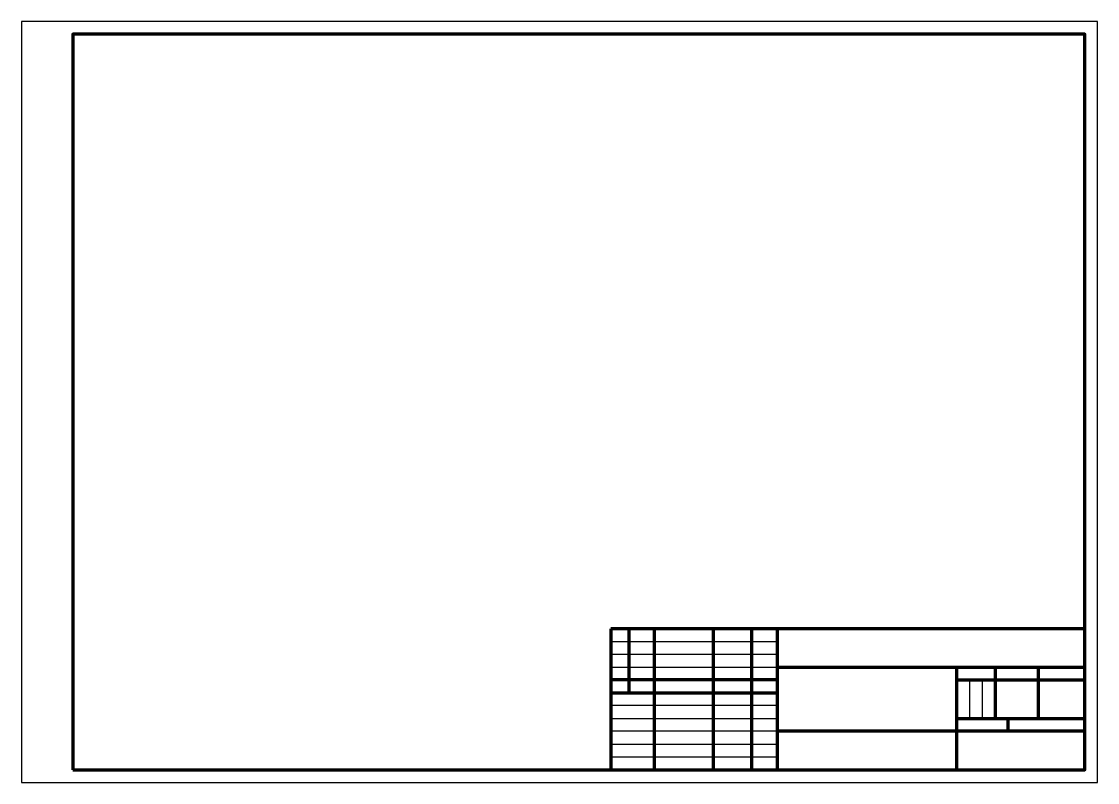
# Paper-space layout 'А3' of a CAD drawing. Header units: millimetres. Extents: x 0 to 420, y 0 to 297.
import ezdxf

# ---------------------------------------------------------------- set-up
doc = ezdxf.new("R2010")
doc.units = ezdxf.units.MM
doc.header["$LTSCALE"] = 0.8
doc.layers.add('Толстые', color=1, linetype='Continuous', lineweight=70)
doc.layers.add('Тонкие', color=7, linetype='Continuous')

psp = doc.layouts.new('А3')

# ---------------------------------------------------------------- linework, layer by layer
at = {"layer": 'Толстые'}
for p, q in [((415, 60), (230, 60)), ((230, 60), (230, 5)), ((237, 60), (237, 35)), ((247, 60), (247, 5)), ((270, 60), (270, 5)), ((285, 60), (285, 5)), ((295, 60), (295, 5)), ((295, 45), (415, 45)), ((365, 45), (365, 5)), ((380, 45), (380, 25)), ((397, 25), (397, 45)), ((295, 40), (230, 40)), ((365, 40), (415, 40)), ((230, 35), (295, 35)), ((365, 25), (415, 25)), ((385, 25), (385, 20)), ((415, 20), (295, 20))]:
    psp.add_line(p, q, dxfattribs=at)
psp.add_lwpolyline([(20, 5), (415, 5), (415, 292), (20, 292)], close=True, dxfattribs=at)
at = {"layer": 'Тонкие'}
for p, q in [((230, 55), (295, 55)), ((295, 50), (230, 50)), ((230, 45), (295, 45)), ((370, 40), (370, 25)), ((375, 40), (375, 25)), ((295, 30), (230, 30)), ((230, 25), (295, 25)), ((295, 20), (230, 20)), ((230, 15), (295, 15)), ((230, 10), (295, 10))]:
    psp.add_line(p, q, dxfattribs=at)
psp.add_lwpolyline([(0, 0), (420, 0), (420, 297), (0, 297)], close=True, dxfattribs=at)

doc.saveas('drawing.dxf')
